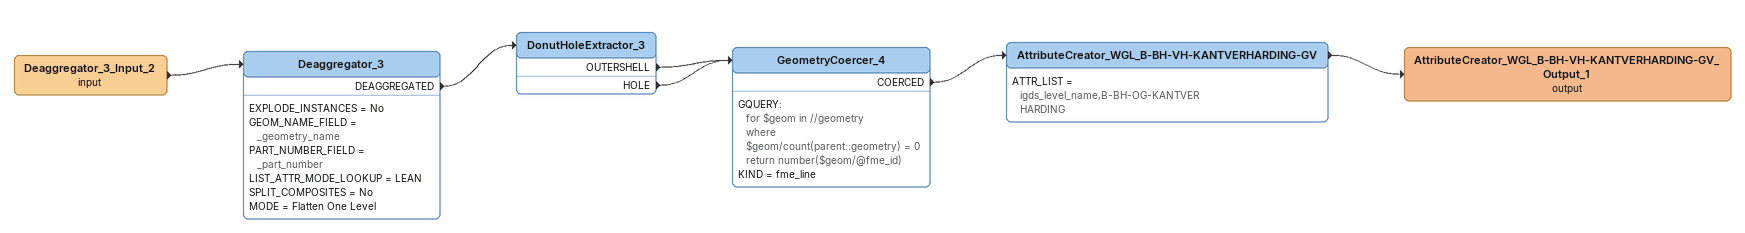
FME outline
Deaggregator_3_Input_2 (input)
    -> Deaggregator_3
Deaggregator_3
    EXPLODE_INSTANCES = No
    GEOM_NAME_FIELD = _geometry_name
    PART_NUMBER_FIELD = _part_number
    LIST_ATTR_MODE_LOOKUP = LEAN
    SPLIT_COMPOSITES = No
    MODE = Flatten One Level
    DEAGGREGATED -> DonutHoleExtractor_3
DonutHoleExtractor_3
    OUTERSHELL -> GeometryCoercer_4
    HOLE -> GeometryCoercer_4
GeometryCoercer_4
    GQUERY:
      for $geom in //geometry
      where $geom/count(parent::geometry) = 0
      return number($geom/@fme_id)
    KIND = fme_line
    COERCED -> AttributeCreator_WGL_B-BH-VH-KANTVERHARDING-GV
AttributeCreator_WGL_B-BH-VH-KANTVERHARDING-GV
    ATTR_LIST = igds_level_name,B-BH-OG-KANTVERHARDING
    -> AttributeCreator_WGL_B-BH-VH-KANTVERHARDING-GV_Output_1 (output)
AttributeCreator_WGL_B-BH-VH-KANTVERHARDING-GV_Output_1 (output)
